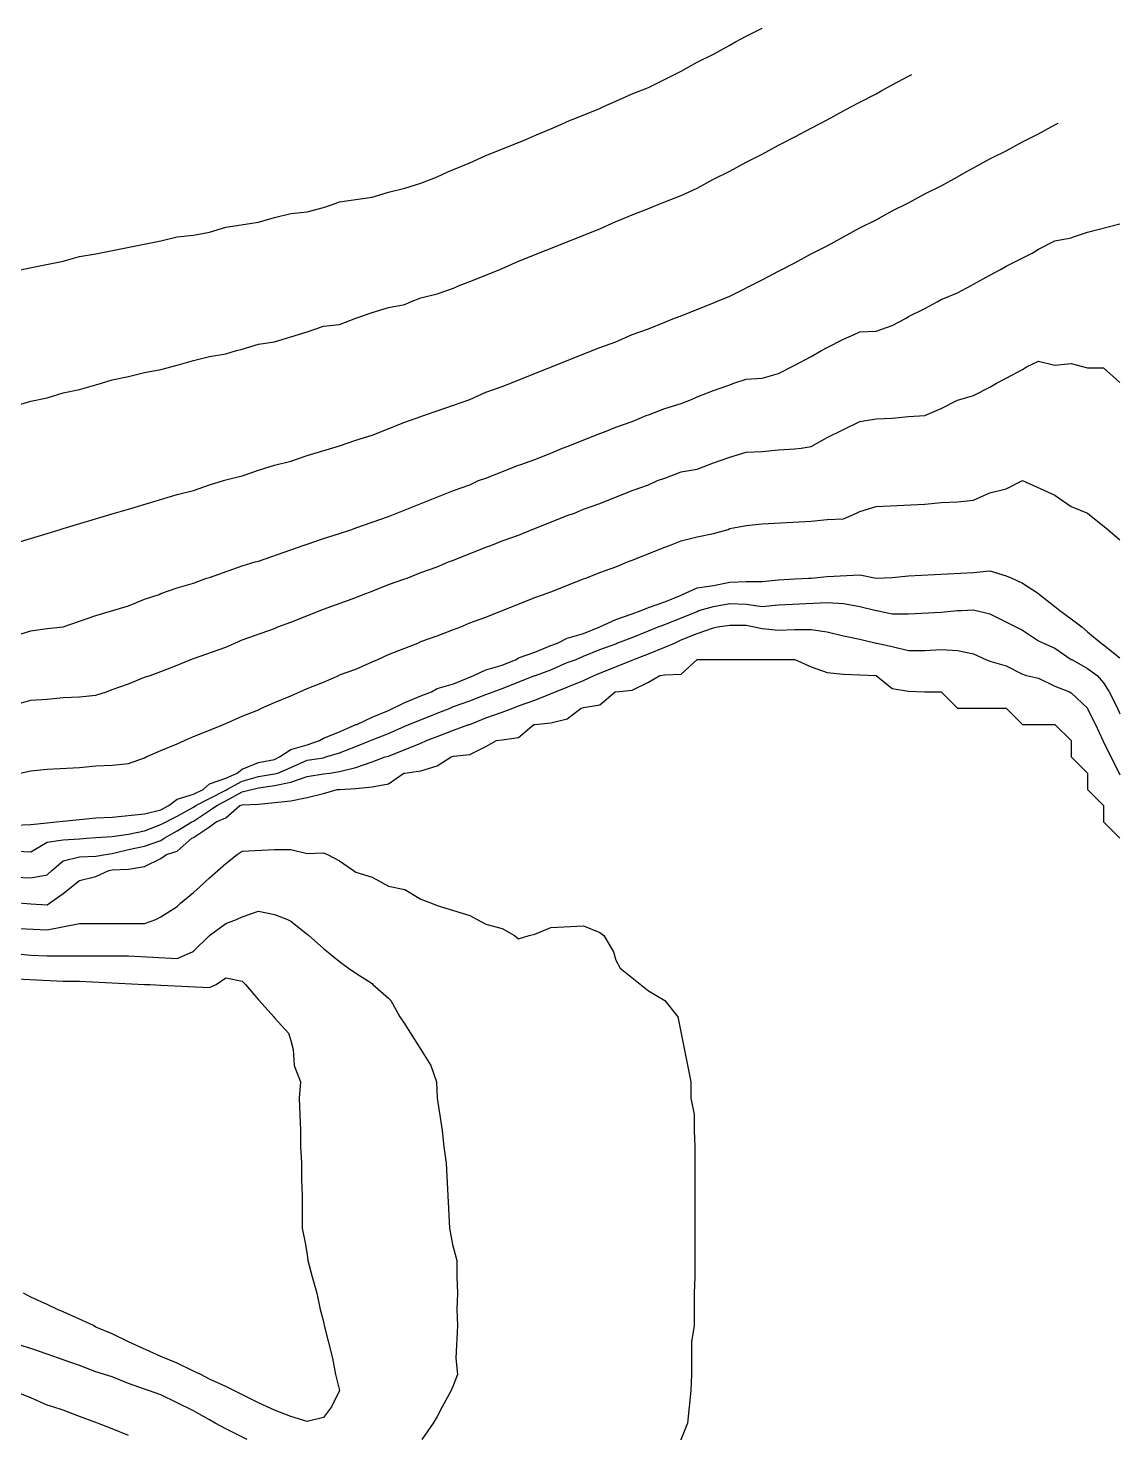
# Model space of a CAD drawing. Header units: inches. Extents: x 9010 to 12990, y 9010 to 12947.
# Drawn here: x 11647 to 12990, y 11218 to 12947 of the extents above; entities that cross this region are included whole.
import ezdxf

# ---------------------------------------------------------------- set-up
doc = ezdxf.new("R2010")
doc.units = ezdxf.units.IN
doc.header["$MEASUREMENT"] = 0
doc.layers.add('901', color=100, linetype='Continuous')

msp = doc.modelspace()

# ---------------------------------------------------------------- linework, layer by layer
at = {"layer": '901'}
for points in [[(11610, 12644, 4165), (11690, 12660, 4165), (11710, 12666, 4165), (11730, 12669, 4165), (11810, 12685, 4165), (11830, 12690, 4165), (11850, 12692, 4165), (11870, 12696, 4165), (11890, 12702, 4165), (11930, 12708, 4165), (11937, 12710, 4165), (11950, 12714, 4165), (11970, 12719, 4165), (11990, 12721, 4165), (12010, 12726, 4165), (12021, 12730, 4165), (12030, 12733, 4165), (12070, 12739, 4165), (12090, 12745, 4165), (12110, 12750, 4165), (12130, 12756, 4165), (12150, 12764, 4165), (12163, 12770, 4165), (12170, 12773, 4165), (12190, 12781, 4165), (12210, 12790, 4165), (12250, 12806, 4165), (12259, 12810, 4165), (12270, 12815, 4165), (12290, 12823, 4165), (12306, 12830, 4165), (12310, 12832, 4165), (12350, 12848, 4165), (12354, 12850, 4165), (12370, 12857, 4165), (12390, 12866, 4165), (12410, 12874, 4165), (12450, 12894, 4165), (12470, 12905, 4165), (12490, 12915, 4165), (12510, 12926, 4165), (12517, 12930, 4165), (12530, 12937, 4165), (12550, 12947, 4165)], [(11610, 12476, 4180), (11650, 12488, 4180), (11670, 12492, 4180), (11690, 12498, 4180), (11710, 12502, 4180), (11730, 12508, 4180), (11737, 12510, 4180), (11750, 12514, 4180), (11770, 12518, 4180), (11790, 12523, 4180), (11810, 12527, 4180), (11830, 12532, 4180), (11850, 12538, 4180), (11870, 12543, 4180), (11890, 12546, 4180), (11903, 12550, 4180), (11910, 12552, 4180), (11930, 12558, 4180), (11950, 12561, 4180), (11990, 12573, 4180), (12010, 12580, 4180), (12030, 12582, 4180), (12050, 12590, 4180), (12070, 12597, 4180), (12090, 12603, 4180), (12110, 12607, 4180), (12117, 12610, 4180), (12130, 12615, 4180), (12150, 12620, 4180), (12170, 12627, 4180), (12177, 12630, 4180), (12190, 12635, 4180), (12210, 12643, 4180), (12227, 12650, 4180), (12230, 12651, 4180), (12250, 12660, 4180), (12350, 12700, 4180), (12370, 12709, 4180), (12373, 12710, 4180), (12390, 12717, 4180), (12410, 12725, 4180), (12422, 12730, 4180), (12430, 12733, 4180), (12450, 12741, 4180), (12470, 12750, 4180), (12490, 12761, 4180), (12510, 12771, 4180), (12530, 12782, 4180), (12550, 12792, 4180), (12570, 12803, 4180), (12590, 12813, 4180), (12610, 12824, 4180), (12630, 12834, 4180), (12650, 12845, 4180), (12659, 12850, 4180), (12670, 12856, 4180), (12690, 12866, 4180), (12697, 12870, 4180), (12710, 12877, 4180), (12730, 12888, 4180), (12734, 12890, 4180)], [(11570, 12295, 4195), (11670, 12325, 4195), (11686, 12330, 4195), (11690, 12331, 4195), (11750, 12349, 4195), (11753, 12350, 4195), (11770, 12355, 4195), (11830, 12373, 4195), (11850, 12378, 4195), (11870, 12385, 4195), (11887, 12390, 4195), (11890, 12391, 4195), (11910, 12396, 4195), (11930, 12403, 4195), (11950, 12409, 4195), (11970, 12414, 4195), (11990, 12421, 4195), (12030, 12433, 4195), (12050, 12440, 4195), (12070, 12446, 4195), (12110, 12462, 4195), (12130, 12469, 4195), (12133, 12470, 4195), (12150, 12476, 4195), (12190, 12490, 4195), (12210, 12499, 4195), (12230, 12506, 4195), (12350, 12554, 4195), (12370, 12561, 4195), (12390, 12570, 4195), (12410, 12577, 4195), (12430, 12585, 4195), (12442, 12590, 4195), (12450, 12593, 4195), (12490, 12609, 4195), (12493, 12610, 4195), (12510, 12617, 4195), (12550, 12637, 4195), (12570, 12648, 4195), (12590, 12658, 4195), (12610, 12669, 4195), (12630, 12679, 4195), (12670, 12701, 4195), (12690, 12711, 4195), (12710, 12722, 4195), (12730, 12732, 4195), (12750, 12743, 4195), (12770, 12753, 4195), (12790, 12764, 4195), (12801, 12770, 4195), (12810, 12775, 4195), (12830, 12786, 4195), (12850, 12796, 4195), (12870, 12807, 4195), (12890, 12817, 4195), (12910, 12828, 4195), (12914, 12830, 4195)], [(11610, 12193, 4210), (11650, 12205, 4210), (11670, 12208, 4210), (11690, 12210, 4210), (11730, 12224, 4210), (11770, 12236, 4210), (11790, 12244, 4210), (11808, 12250, 4210), (11810, 12251, 4210), (11830, 12258, 4210), (11850, 12264, 4210), (11866, 12270, 4210), (11870, 12271, 4210), (11910, 12285, 4210), (11926, 12290, 4210), (11930, 12291, 4210), (11970, 12305, 4210), (11985, 12310, 4210), (11990, 12312, 4210), (12010, 12319, 4210), (12030, 12325, 4210), (12045, 12330, 4210), (12050, 12332, 4210), (12070, 12339, 4210), (12090, 12346, 4210), (12170, 12378, 4210), (12190, 12385, 4210), (12201, 12390, 4210), (12210, 12393, 4210), (12250, 12409, 4210), (12253, 12410, 4210), (12270, 12416, 4210), (12290, 12424, 4210), (12304, 12430, 4210), (12310, 12432, 4210), (12350, 12448, 4210), (12356, 12450, 4210), (12370, 12456, 4210), (12390, 12463, 4210), (12407, 12470, 4210), (12410, 12471, 4210), (12430, 12479, 4210), (12450, 12485, 4210), (12463, 12490, 4210), (12470, 12493, 4210), (12490, 12501, 4210), (12510, 12508, 4210), (12515, 12510, 4210), (12530, 12515, 4210), (12550, 12516, 4210), (12570, 12522, 4210), (12590, 12532, 4210), (12610, 12543, 4210), (12623, 12550, 4210), (12630, 12554, 4210), (12650, 12564, 4210), (12663, 12570, 4210), (12670, 12573, 4210), (12690, 12574, 4210), (12710, 12581, 4210), (12727, 12590, 4210), (12730, 12592, 4210), (12750, 12602, 4210), (12765, 12610, 4210), (12770, 12613, 4210), (12790, 12621, 4210), (12807, 12630, 4210), (12810, 12632, 4210), (12830, 12643, 4210), (12843, 12650, 4210), (12850, 12654, 4210), (12882, 12670, 4210), (12890, 12675, 4210), (12910, 12685, 4210), (12930, 12689, 4210), (12933, 12690, 4210), (12950, 12696, 4210), (12990, 12706, 4210)], [(11630, 12114, 4225), (11650, 12120, 4225), (11670, 12121, 4225), (11690, 12123, 4225), (11710, 12124, 4225), (11730, 12126, 4225), (11743, 12130, 4225), (11750, 12133, 4225), (11770, 12140, 4225), (11790, 12148, 4225), (11797, 12150, 4225), (11810, 12155, 4225), (11830, 12163, 4225), (11847, 12170, 4225), (11850, 12171, 4225), (11890, 12185, 4225), (11901, 12190, 4225), (11910, 12194, 4225), (11950, 12208, 4225), (11954, 12210, 4225), (11970, 12216, 4225), (12010, 12232, 4225), (12050, 12246, 4225), (12059, 12250, 4225), (12070, 12254, 4225), (12090, 12262, 4225), (12110, 12269, 4225), (12113, 12270, 4225), (12130, 12277, 4225), (12150, 12284, 4225), (12164, 12290, 4225), (12170, 12292, 4225), (12210, 12308, 4225), (12216, 12310, 4225), (12230, 12316, 4225), (12250, 12323, 4225), (12267, 12330, 4225), (12270, 12331, 4225), (12310, 12347, 4225), (12319, 12350, 4225), (12330, 12355, 4225), (12350, 12362, 4225), (12390, 12378, 4225), (12410, 12385, 4225), (12421, 12390, 4225), (12430, 12393, 4225), (12450, 12401, 4225), (12470, 12404, 4225), (12490, 12412, 4225), (12510, 12419, 4225), (12530, 12425, 4225), (12550, 12426, 4225), (12570, 12428, 4225), (12590, 12429, 4225), (12598, 12430, 4225), (12610, 12432, 4225), (12630, 12443, 4225), (12670, 12463, 4225), (12690, 12466, 4225), (12710, 12467, 4225), (12730, 12469, 4225), (12750, 12470, 4225), (12770, 12479, 4225), (12790, 12489, 4225), (12793, 12490, 4225), (12810, 12495, 4225), (12830, 12505, 4225), (12838, 12510, 4225), (12850, 12516, 4225), (12870, 12527, 4225), (12875, 12530, 4225), (12890, 12537, 4225), (12910, 12532, 4225), (12930, 12534, 4225), (12950, 12529, 4225), (12970, 12529, 4225), (12990, 12511, 4225)], [(11637, 12030, 4240), (11650, 12033, 4240), (11670, 12035, 4240), (11710, 12037, 4240), (11730, 12039, 4240), (11750, 12040, 4240), (11770, 12042, 4240), (11790, 12049, 4240), (11792, 12050, 4240), (11810, 12058, 4240), (11830, 12066, 4240), (11839, 12070, 4240), (11850, 12075, 4240), (11870, 12083, 4240), (11887, 12090, 4240), (11890, 12091, 4240), (11910, 12100, 4240), (11930, 12108, 4240), (11934, 12110, 4240), (11950, 12117, 4240), (11970, 12125, 4240), (11981, 12130, 4240), (11990, 12134, 4240), (12010, 12142, 4240), (12029, 12150, 4240), (12030, 12151, 4240), (12050, 12158, 4240), (12070, 12167, 4240), (12077, 12170, 4240), (12090, 12176, 4240), (12110, 12184, 4240), (12126, 12190, 4240), (12130, 12192, 4240), (12150, 12199, 4240), (12170, 12207, 4240), (12179, 12210, 4240), (12190, 12215, 4240), (12210, 12222, 4240), (12270, 12246, 4240), (12281, 12250, 4240), (12290, 12253, 4240), (12330, 12269, 4240), (12333, 12270, 4240), (12350, 12277, 4240), (12370, 12284, 4240), (12384, 12290, 4240), (12390, 12292, 4240), (12430, 12308, 4240), (12436, 12310, 4240), (12450, 12316, 4240), (12470, 12321, 4240), (12490, 12325, 4240), (12508, 12330, 4240), (12510, 12331, 4240), (12530, 12335, 4240), (12550, 12337, 4240), (12610, 12340, 4240), (12630, 12342, 4240), (12650, 12343, 4240), (12666, 12350, 4240), (12670, 12352, 4240), (12690, 12358, 4240), (12750, 12361, 4240), (12770, 12363, 4240), (12790, 12364, 4240), (12810, 12366, 4240), (12819, 12370, 4240), (12830, 12375, 4240), (12850, 12380, 4240), (12870, 12390, 4240), (12910, 12372, 4240), (12913, 12370, 4240), (12930, 12358, 4240), (12950, 12350, 4240), (12975, 12330, 4240), (12990, 12317, 4240)], [(11630, 11966, 4255), (11650, 11967, 4255), (11670, 11969, 4255), (11681, 11970, 4255), (11690, 11971, 4255), (11730, 11975, 4255), (11750, 11976, 4255), (11790, 11980, 4255), (11810, 11985, 4255), (11820, 11990, 4255), (11830, 11998, 4255), (11850, 12004, 4255), (11862, 12010, 4255), (11870, 12017, 4255), (11890, 12024, 4255), (11904, 12030, 4255), (11910, 12035, 4255), (11930, 12043, 4255), (11950, 12047, 4255), (11956, 12050, 4255), (11970, 12059, 4255), (11990, 12065, 4255), (12005, 12070, 4255), (12010, 12073, 4255), (12030, 12081, 4255), (12050, 12090, 4255), (12051, 12090, 4255), (12070, 12099, 4255), (12090, 12107, 4255), (12110, 12117, 4255), (12130, 12125, 4255), (12143, 12130, 4255), (12150, 12134, 4255), (12170, 12140, 4255), (12195, 12150, 4255), (12210, 12157, 4255), (12230, 12163, 4255), (12247, 12170, 4255), (12250, 12172, 4255), (12270, 12179, 4255), (12290, 12187, 4255), (12298, 12190, 4255), (12310, 12196, 4255), (12330, 12202, 4255), (12350, 12210, 4255), (12370, 12219, 4255), (12390, 12226, 4255), (12401, 12230, 4255), (12410, 12234, 4255), (12430, 12241, 4255), (12450, 12249, 4255), (12452, 12250, 4255), (12470, 12258, 4255), (12490, 12261, 4255), (12510, 12265, 4255), (12530, 12266, 4255), (12550, 12266, 4255), (12570, 12268, 4255), (12590, 12269, 4255), (12607, 12270, 4255), (12610, 12270, 4255), (12630, 12272, 4255), (12670, 12274, 4255), (12690, 12270, 4255), (12710, 12271, 4255), (12730, 12273, 4255), (12810, 12277, 4255), (12830, 12279, 4255), (12850, 12273, 4255), (12857, 12270, 4255), (12870, 12264, 4255), (12890, 12251, 4255), (12891, 12250, 4255), (12910, 12235, 4255), (12916, 12230, 4255), (12930, 12220, 4255), (12943, 12210, 4255), (12950, 12204, 4255), (12967, 12190, 4255), (12970, 12188, 4255), (12990, 12172, 4255)], [(11590, 11936, 4270), (11650, 11933, 4270), (11670, 11945, 4270), (11690, 11948, 4270), (11710, 11949, 4270), (11719, 11950, 4270), (11730, 11951, 4270), (11750, 11952, 4270), (11770, 11955, 4270), (11790, 11959, 4270), (11810, 11967, 4270), (11830, 11977, 4270), (11850, 11988, 4270), (11853, 11990, 4270), (11870, 11999, 4270), (11890, 12009, 4270), (11891, 12010, 4270), (11910, 12020, 4270), (11930, 12026, 4270), (11950, 12029, 4270), (11954, 12030, 4270), (11970, 12037, 4270), (11990, 12046, 4270), (12010, 12049, 4270), (12013, 12050, 4270), (12030, 12055, 4270), (12050, 12063, 4270), (12068, 12070, 4270), (12070, 12071, 4270), (12090, 12079, 4270), (12110, 12088, 4270), (12150, 12104, 4270), (12166, 12110, 4270), (12170, 12112, 4270), (12190, 12119, 4270), (12210, 12127, 4270), (12219, 12130, 4270), (12230, 12134, 4270), (12270, 12150, 4270), (12271, 12150, 4270), (12290, 12157, 4270), (12310, 12166, 4270), (12321, 12170, 4270), (12330, 12174, 4270), (12350, 12182, 4270), (12370, 12189, 4270), (12371, 12190, 4270), (12390, 12197, 4270), (12410, 12205, 4270), (12422, 12210, 4270), (12430, 12213, 4270), (12470, 12229, 4270), (12472, 12230, 4270), (12490, 12235, 4270), (12510, 12239, 4270), (12530, 12238, 4270), (12550, 12235, 4270), (12570, 12237, 4270), (12630, 12240, 4270), (12650, 12239, 4270), (12670, 12235, 4270), (12690, 12230, 4270), (12691, 12230, 4270), (12710, 12226, 4270), (12730, 12226, 4270), (12770, 12228, 4270), (12790, 12230, 4270), (12795, 12230, 4270), (12810, 12231, 4270), (12830, 12226, 4270), (12870, 12206, 4270), (12890, 12193, 4270), (12896, 12190, 4270), (12910, 12184, 4270), (12930, 12170, 4270), (12931, 12170, 4270), (12950, 12159, 4270), (12962, 12150, 4270), (12970, 12141, 4270), (12977, 12130, 4270), (12987, 12110, 4270), (12990, 12103, 4270)], [(11610, 11903, 4285), (11650, 11901, 4285), (11670, 11905, 4285), (11676, 11910, 4285), (11690, 11922, 4285), (11710, 11927, 4285), (11730, 11928, 4285), (11742, 11930, 4285), (11750, 11931, 4285), (11770, 11936, 4285), (11790, 11940, 4285), (11810, 11947, 4285), (11814, 11950, 4285), (11830, 11959, 4285), (11848, 11970, 4285), (11850, 11971, 4285), (11870, 11984, 4285), (11879, 11990, 4285), (11890, 11996, 4285), (11910, 12007, 4285), (11930, 12012, 4285), (11950, 12015, 4285), (11970, 12019, 4285), (11990, 12026, 4285), (12010, 12029, 4285), (12018, 12030, 4285), (12030, 12032, 4285), (12050, 12037, 4285), (12070, 12044, 4285), (12086, 12050, 4285), (12090, 12051, 4285), (12130, 12067, 4285), (12137, 12070, 4285), (12150, 12075, 4285), (12170, 12083, 4285), (12189, 12090, 4285), (12190, 12090, 4285), (12210, 12098, 4285), (12230, 12105, 4285), (12243, 12110, 4285), (12250, 12113, 4285), (12270, 12120, 4285), (12330, 12144, 4285), (12343, 12150, 4285), (12350, 12153, 4285), (12390, 12169, 4285), (12392, 12170, 4285), (12410, 12177, 4285), (12430, 12185, 4285), (12442, 12190, 4285), (12450, 12194, 4285), (12470, 12202, 4285), (12490, 12209, 4285), (12495, 12210, 4285), (12510, 12212, 4285), (12530, 12212, 4285), (12550, 12208, 4285), (12570, 12206, 4285), (12590, 12207, 4285), (12610, 12207, 4285), (12630, 12204, 4285), (12650, 12199, 4285), (12670, 12195, 4285), (12690, 12190, 4285), (12691, 12190, 4285), (12710, 12186, 4285), (12730, 12181, 4285), (12750, 12181, 4285), (12770, 12182, 4285), (12790, 12181, 4285), (12810, 12177, 4285), (12825, 12170, 4285), (12830, 12168, 4285), (12850, 12162, 4285), (12870, 12152, 4285), (12875, 12150, 4285), (12890, 12147, 4285), (12910, 12137, 4285), (12928, 12130, 4285), (12930, 12129, 4285), (12950, 12110, 4285), (12950, 12109, 4285), (12960, 12090, 4285), (12969, 12070, 4285), (12990, 12028, 4285)], [(11630, 11871, 4300), (11650, 11869, 4300), (11670, 11868, 4300), (11673, 11870, 4300), (11690, 11882, 4300), (11710, 11898, 4300), (11730, 11903, 4300), (11746, 11910, 4300), (11750, 11911, 4300), (11770, 11912, 4300), (11790, 11915, 4300), (11810, 11925, 4300), (11817, 11930, 4300), (11830, 11934, 4300), (11848, 11950, 4300), (11850, 11951, 4300), (11870, 11964, 4300), (11878, 11970, 4300), (11890, 11975, 4300), (11907, 11990, 4300), (11910, 11991, 4300), (11930, 11992, 4300), (11970, 11996, 4300), (11990, 12000, 4300), (12010, 12005, 4300), (12027, 12010, 4300), (12030, 12010, 4300), (12050, 12011, 4300), (12070, 12013, 4300), (12090, 12017, 4300), (12109, 12030, 4300), (12110, 12030, 4300), (12130, 12033, 4300), (12150, 12039, 4300), (12167, 12050, 4300), (12170, 12051, 4300), (12190, 12053, 4300), (12210, 12063, 4300), (12223, 12070, 4300), (12230, 12071, 4300), (12250, 12074, 4300), (12269, 12090, 4300), (12270, 12090, 4300), (12290, 12092, 4300), (12310, 12097, 4300), (12327, 12110, 4300), (12330, 12111, 4300), (12350, 12114, 4300), (12369, 12130, 4300), (12370, 12130, 4300), (12390, 12132, 4300), (12410, 12142, 4300), (12424, 12150, 4300), (12430, 12151, 4300), (12450, 12152, 4300), (12470, 12170, 4300), (12590, 12170, 4300), (12610, 12161, 4300), (12630, 12154, 4300), (12650, 12152, 4300), (12690, 12150, 4300), (12710, 12134, 4300), (12730, 12131, 4300), (12750, 12130, 4300), (12770, 12130, 4300), (12790, 12110, 4300), (12850, 12110, 4300), (12870, 12090, 4300), (12910, 12090, 4300), (12930, 12070, 4300), (12930, 12050, 4300), (12950, 12030, 4300), (12950, 12010, 4300), (12970, 11990, 4300), (12970, 11970, 4300), (12990, 11950, 4300)], [(11610, 11840, 4315), (11670, 11837, 4315), (11710, 11845, 4315), (11790, 11845, 4315), (11804, 11850, 4315), (11810, 11853, 4315), (11830, 11866, 4315), (11834, 11870, 4315), (11850, 11883, 4315), (11858, 11890, 4315), (11870, 11901, 4315), (11890, 11919, 4315), (11904, 11930, 4315), (11910, 11934, 4315), (11950, 11936, 4315), (11970, 11936, 4315), (11990, 11931, 4315), (12010, 11932, 4315), (12015, 11930, 4315), (12030, 11922, 4315), (12047, 11910, 4315), (12050, 11908, 4315), (12070, 11902, 4315), (12090, 11891, 4315), (12110, 11887, 4315), (12130, 11875, 4315), (12143, 11870, 4315), (12150, 11867, 4315), (12190, 11855, 4315), (12199, 11850, 4315), (12210, 11844, 4315), (12230, 11839, 4315), (12245, 11830, 4315), (12250, 11826, 4315), (12263, 11830, 4315), (12270, 11832, 4315), (12290, 11840, 4315), (12330, 11842, 4315), (12350, 11834, 4315), (12355, 11830, 4315), (12367, 11810, 4315), (12370, 11800, 4315), (12375, 11790, 4315), (12410, 11762, 4315), (12430, 11750, 4315), (12446, 11730, 4315), (12462, 11650, 4315), (12462, 11630, 4315), (12466, 11610, 4315), (12466, 11590, 4315), (12467, 11570, 4315), (12467, 11470, 4315), (12467, 11410, 4315), (12466, 11390, 4315), (12466, 11350, 4315), (12463, 11330, 4315), (12463, 11290, 4315), (12462, 11270, 4315), (12458, 11230, 4315), (12442, 11190, 4315)], [(11630, 11808, 4330), (11650, 11806, 4330), (11670, 11805, 4330), (11770, 11805, 4330), (11830, 11802, 4330), (11849, 11810, 4330), (11850, 11811, 4330), (11870, 11830, 4330), (11890, 11845, 4330), (11903, 11850, 4330), (11910, 11853, 4330), (11930, 11860, 4330), (11950, 11856, 4330), (11966, 11850, 4330), (11970, 11848, 4330), (11990, 11832, 4330), (11992, 11830, 4330), (12010, 11814, 4330), (12030, 11798, 4330), (12041, 11790, 4330), (12050, 11784, 4330), (12070, 11771, 4330), (12071, 11770, 4330), (12090, 11753, 4330), (12093, 11750, 4330), (12104, 11730, 4330), (12110, 11721, 4330), (12117, 11710, 4330), (12130, 11690, 4330), (12142, 11670, 4330), (12149, 11650, 4330), (12150, 11630, 4330), (12156, 11590, 4330), (12158, 11570, 4330), (12161, 11550, 4330), (12165, 11470, 4330), (12169, 11450, 4330), (12174, 11430, 4330), (12174, 11410, 4330), (12175, 11390, 4330), (12174, 11370, 4330), (12175, 11350, 4330), (12173, 11310, 4330), (12175, 11290, 4330), (12170, 11277, 4330), (12167, 11270, 4330), (12156, 11250, 4330), (12150, 11238, 4330), (12145, 11230, 4330), (12131, 11210, 4330)], [(11550, 11781, 4345), (11690, 11774, 4345), (11710, 11774, 4345), (11790, 11770, 4345), (11797, 11770, 4345), (11810, 11769, 4345), (11870, 11766, 4345), (11878, 11770, 4345), (11890, 11778, 4345), (11910, 11774, 4345), (11914, 11770, 4345), (11930, 11751, 4345), (11931, 11750, 4345), (11949, 11730, 4345), (11950, 11729, 4345), (11967, 11710, 4345), (11970, 11701, 4345), (11973, 11690, 4345), (11974, 11670, 4345), (11982, 11650, 4345), (11980, 11630, 4345), (11982, 11590, 4345), (11982, 11570, 4345), (11983, 11550, 4345), (11983, 11530, 4345), (11984, 11510, 4345), (11984, 11470, 4345), (11988, 11450, 4345), (11990, 11437, 4345), (11991, 11430, 4345), (11996, 11410, 4345), (12002, 11390, 4345), (12006, 11370, 4345), (12010, 11355, 4345), (12011, 11350, 4345), (12021, 11310, 4345), (12025, 11290, 4345), (12030, 11270, 4345), (12020, 11250, 4345), (12010, 11237, 4345), (11990, 11232, 4345), (11970, 11238, 4345), (11950, 11246, 4345), (11941, 11250, 4345), (11930, 11255, 4345), (11890, 11275, 4345), (11870, 11284, 4345), (11859, 11290, 4345), (11850, 11294, 4345), (11830, 11304, 4345), (11810, 11312, 4345), (11770, 11330, 4345), (11750, 11340, 4345), (11730, 11348, 4345), (11727, 11350, 4345), (11710, 11358, 4345), (11690, 11367, 4345), (11683, 11370, 4345), (11670, 11376, 4345), (11650, 11385, 4345), (11641, 11390, 4345)], [(11916, 11210, 4330), (11890, 11223, 4330), (11877, 11230, 4330), (11870, 11234, 4330), (11850, 11245, 4330), (11810, 11265, 4330), (11795, 11270, 4330), (11790, 11272, 4330), (11770, 11279, 4330), (11750, 11287, 4330), (11730, 11293, 4330), (11710, 11301, 4330), (11690, 11308, 4330), (11684, 11310, 4330), (11670, 11315, 4330), (11650, 11322, 4330), (11630, 11328, 4330)], [(11770, 11215, 4315), (11750, 11223, 4315), (11732, 11230, 4315), (11730, 11231, 4315), (11710, 11238, 4315), (11690, 11246, 4315), (11677, 11250, 4315), (11670, 11252, 4315), (11650, 11261, 4315), (11630, 11269, 4315)]]:
    msp.add_polyline3d(points, dxfattribs=at)

doc.saveas('drawing.dxf')
